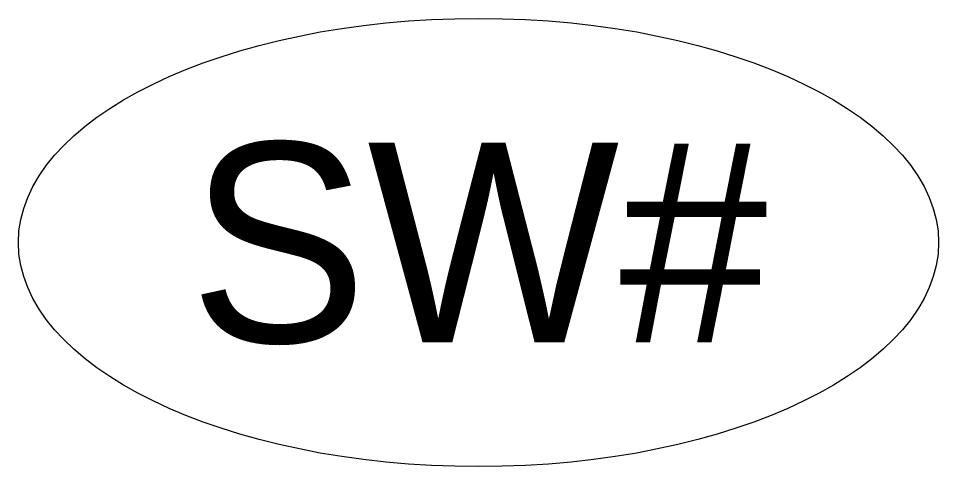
# Model space of a CAD drawing. Extents: x -2.3 to 2.3, y -1.12 to 1.12.
import ezdxf
from ezdxf.enums import TextEntityAlignment as Align

# ---------------------------------------------------------------- set-up
doc = ezdxf.new("R2010")
doc.units = 0
doc.header["$LTSCALE"] = 0.375
doc.header["$MEASUREMENT"] = 0
doc.layers.add('~-L18', color=7, linetype='Continuous')

msp = doc.modelspace()

# ---------------------------------------------------------------- linework, layer by layer
at = {"layer": '~-L18'}
msp.add_ellipse((0, 0), major_axis=(2.3043, 0), ratio=0.487045, dxfattribs=at)

# ---------------------------------------------------------------- texts
msp.add_attdef('SW#', text='SW1', height=1).set_placement((0, 0), align=Align.MIDDLE_CENTER)

doc.saveas('drawing.dxf')
